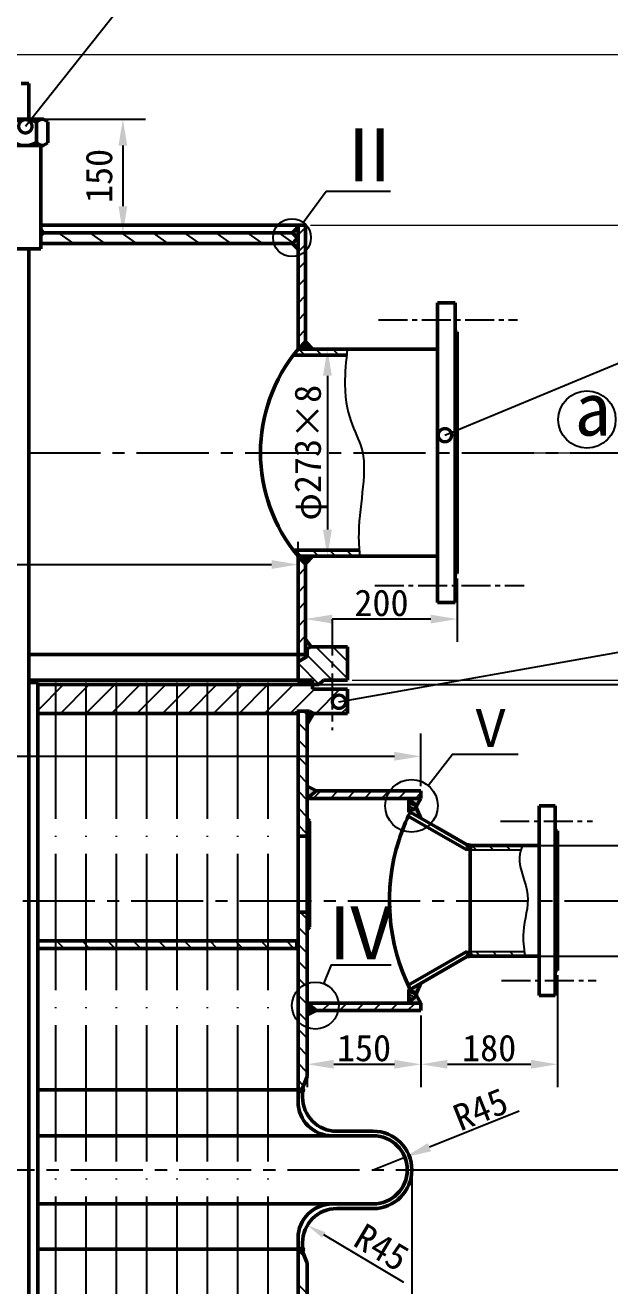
# Model space of a CAD drawing. Header units: millimetres. Extents: x 979 to 2168, y 348 to 1189.
# Drawn here: x 1249 to 1326.1, y 939.7 to 1106 of the extents above; entities that cross this region are included whole.
import ezdxf

# ---------------------------------------------------------------- set-up
doc = ezdxf.new("R2010")
doc.units = ezdxf.units.MM
doc.linetypes.add('ACAD_ISO04W100', pattern=[30, 24, -3, 0, -3])
doc.linetypes.add('CENTER2', pattern=[28.575, 19.05, -3.175, 3.175, -3.175])
for name, color, linetype in [('列管', 9, 'ACAD_ISO04W100'), ('剖面线', 4, 'Continuous'), ('引线', 6, 'Continuous'), ('标注线', 3, 'Continuous'), ('样条线', 6, 'Continuous'), ('点画线', 1, 'CENTER2')]:
    doc.layers.add(name, color=color, linetype=linetype)
for name, color, linetype, lineweight in [('焊接', 2, 'Continuous', 25), ('粗实线', 5, 'Continuous', 50), ('细实线', 7, 'Continuous', 25), ('螺栓', 7, 'Continuous', 30)]:
    doc.layers.add(name, color=color, linetype=linetype, lineweight=lineweight)
doc.styles.get("Standard").update_dxf_attribs({"font": 'SIMFANG.TTF', "height": 5})
doc.dimstyles.new('ISO-25', dxfattribs={"dimtxt": 3.5, "dimasz": 6, "dimexe": 6, "dimexo": 0.625, "dimtad": 1, "dimtxsty": 'Standard', "dimcen": 2.5, "dimadec": 0, "dimazin": 0, "dimtfac": 1, "dimtmove": 0, "dimatfit": 3, "dimfxl": 0, "dimarcsym": 0})
pattern_1 = [(135, (1057.5032, -260.4723), (-1.122532, -1.122532), [])]
pattern_2 = [(155, (1057.5032, -260.4723), (-0.1341813, -0.28775272), [])]
pattern_3 = [(45, (1057.5032, -260.4723), (-1.122532, 1.122532), [])]

# ---------------------------------------------------------------- blocks, each defined once
blk = doc.blocks.new('_DotSmall')
at = {"color": 0, "linetype": 'ByBlock', "const_width": 0.5}
blk.add_lwpolyline([(-0.0625, 0, 1), (0.0625, 0, 1)], format="xyb", close=True, dxfattribs=at)
blk = doc.blocks.new('*D13')
at = {"layer": 'Defpoints', "color": 0}
for p in [(1286.9, 1019.02), (1357.03, 1019.02), (1300, 955.02)]:
    blk.add_point(p, dxfattribs=at)
at = {"layer": '标注线', "color": 0, "lineweight": -2}
for p, q in [((1287.53, 1019.02), (1363.03, 1019.02)), ((1357.03, 961.02), (1357.03, 1013.02)), ((1300.63, 955.02), (1363.03, 955.02))]:
    blk.add_line(p, q, dxfattribs=at)
at = {"layer": '标注线', "color": 0}
for points in [[(1356.03, 1013.02), (1358.03, 1013.02), (1357.03, 1019.02)], [(1356.03, 961.02), (1358.03, 961.02), (1357.03, 955.02)]]:
    blk.add_solid(points, dxfattribs=at)
at = {"layer": '标注线', "color": 0, "insert": (1353.9, 987.02), "char_height": 5, "attachment_point": 5, "rotation": 90}
blk.add_mtext('640', dxfattribs=at)

msp = doc.modelspace()

# ---------------------------------------------------------------- hatches: boundary and pattern name
at = {"layer": '剖面线', "ltscale": 0.2}
h = msp.add_hatch(dxfattribs=at)
h.set_pattern_fill('ANSI31', color=256, scale=0.5, style=0)
h.set_pattern_definition(pattern_3)
h.paths.add_polyline_path([(1286.004, 1079.615), (1285.004, 1079.615), (1285.004, 1071.047), (1285.004, 1063.465), (1285.204, 1063.465), (1286.004, 1064.265), (1286.004, 1071.047)])
at = {"layer": '剖面线'}
h = msp.add_hatch(dxfattribs=at)
h.set_pattern_fill('ANSI31', color=256, scale=0.75, angle=100, style=0)
h.set_pattern_definition([(145, (996.5032, -258.954), (-1.365829, -1.950606), [])])
h.paths.add_polyline_path([(1284.804, 1077.765), (1284.804, 1078.065), (1284.254, 1078.615), (1251.404, 1078.615), (1251.104, 1078.315), (1251.104, 1077.215), (1284.254, 1077.215)])
at = {"layer": '剖面线', "ltscale": 0.2}
h = msp.add_hatch(dxfattribs=at)
h.set_pattern_fill('ANSI31', color=256, scale=0.5, angle=90, style=0)
h.set_pattern_definition(pattern_1)
edge = h.paths.add_edge_path()
edge.add_spline(control_points=[(1291.404, 1062.465), (1291.433, 1062.738), (1291.463, 1063.006), (1291.495, 1063.265)], knot_values=[4.5780543, 4.5780543, 4.5780543, 4.5780543, 5.0640969, 5.0640969, 5.0640969, 5.0640969], degree=3, periodic=0)
edge.add_line((1291.495, 1063.265), (1285.004, 1063.265))
edge.add_arc((1301.343, 1049.615), 21.29, 140.12371, 142.87496)
edge.add_line((1284.368, 1062.465), (1291.404, 1062.465))
h = msp.add_hatch(dxfattribs=at)
h.set_pattern_fill('ANSI31', color=256, scale=0.5, angle=90, style=0)
h.set_pattern_definition(pattern_1)
edge = h.paths.add_edge_path()
edge.add_spline(control_points=[(1293.15, 1035.965), (1293.12, 1036.231), (1293.093, 1036.497), (1293.07, 1036.765)], knot_values=[29.4851287, 29.4851287, 29.4851287, 29.4851287, 30.2884499, 30.2884499, 30.2884499, 30.2884499], degree=3, periodic=0)
edge.add_line((1293.07, 1036.765), (1284.368, 1036.765))
edge.add_arc((1301.343, 1049.615), 21.29, 217.12504, 219.87629)
edge.add_line((1285.004, 1035.965), (1293.15, 1035.965))
h = msp.add_hatch(dxfattribs=at)
h.set_pattern_fill('ANSI31', color=256, scale=0.5, style=0)
h.set_pattern_definition(pattern_3)
h.paths.add_polyline_path([(1286.004, 1034.965), (1285.204, 1035.765), (1285.004, 1035.765), (1285.004, 1023.015), (1286.004, 1023.015)])
at = {"layer": '剖面线'}
h = msp.add_hatch(dxfattribs=at)
h.set_pattern_fill('ANSI31', color=256, scale=0.5, angle=90, style=0)
h.set_pattern_definition([(135, (996.5032, -258.954), (-1.122532, -1.122532), [])])
h.paths.add_polyline_path([(1163.102, 1019.615), (1165.004, 1019.615), (1165.004, 1022.023), (1163.804, 1022.715), (1163.804, 1023.715), (1163.284, 1024.015), (1158.504, 1024.015), (1158.504, 1019.615), (1161.654, 1019.615), (1162.254, 1019.015), (1163.103, 1019.015)])
h.paths.add_polyline_path([(1286.724, 1024.015), (1286.204, 1023.715), (1286.204, 1022.715), (1285.004, 1022.023), (1285.004, 1019.615), (1286.904, 1019.615), (1286.904, 1019.015), (1287.754, 1019.015), (1288.354, 1019.615), (1291.504, 1019.615), (1291.504, 1024.015)])
h = msp.add_hatch(dxfattribs=at)
h.set_pattern_fill('ANSI37', color=256, scale=0.05, style=0)
h.set_pattern_definition([(45, (996.5032, -258.95406), (-0.112253202, 0.112253202), []), (135, (996.5032, -258.95406), (-0.112253202, -0.112253202), [])])
h.paths.add_polyline_path([(1286.904, 1019.015), (1286.904, 1019.615), (1285.004, 1019.615), (1285.004, 1019.015)])
h = msp.add_hatch(dxfattribs=at)
h.set_pattern_fill('ANSI31', color=256, scale=0.75, style=0)
h.set_pattern_definition([(45, (996.5032, -258.954), (-1.683798, 1.683798), [])])
h.paths.add_polyline_path([(1191.504, 1015.215), (1191.504, 1019.015), (1163.103, 1019.015), (1163.104, 1018.415), (1158.504, 1018.415), (1158.504, 1015.215), (1162.984, 1015.215), (1163.504, 1015.515), (1165.154, 1015.515), (1165.154, 1015.215)])
h.paths.add_polyline_path([(1225.004, 1015.215), (1225.004, 1019.015), (1194.504, 1019.015), (1194.504, 1015.215)])
h.paths.add_polyline_path([(1247.304, 1015.215), (1247.304, 1019.015), (1225.004, 1019.015), (1225.004, 1015.215)])
h.paths.add_polyline_path([(1284.854, 1015.215), (1284.854, 1015.515), (1286.504, 1015.515), (1287.024, 1015.215), (1291.504, 1015.215), (1291.504, 1018.415), (1286.904, 1018.415), (1286.904, 1019.015), (1250.704, 1019.015), (1250.704, 1015.215)])
at = {"layer": '剖面线', "ltscale": 0.2}
h = msp.add_hatch(dxfattribs=at)
h.set_pattern_fill('ANSI31', color=256, scale=0.5, angle=90, style=0)
h.set_pattern_definition(pattern_1)
h.paths.add_polyline_path([(1286.204, 1015.169), (1286.004, 1015.515), (1285.004, 1015.515), (1285.004, 999.015), (1286.204, 999.015)])
h = msp.add_hatch(dxfattribs=at)
h.set_pattern_fill('ANSI31', color=256, scale=0.5, style=0)
h.set_pattern_definition(pattern_3)
h.paths.add_polyline_path([(1301.204, 1005.015), (1297.19, 1005.015), (1287.438, 1005.015), (1286.404, 1004.215), (1286.404, 1004.015), (1297.19, 1004.015), (1301.204, 1004.015)])
h = msp.add_hatch(dxfattribs=at)
h.set_pattern_fill('ANSI31', color=256, scale=0.1, angle=110, style=0)
h.set_pattern_definition(pattern_2)
h.paths.add_polyline_path([(1299.804, 1003.815), (1299.604, 1003.815), (1299.604, 1002.415), (1299.804, 1002.415), (1300.604, 1002.707), (1300.604, 1003.015)])
h = msp.add_hatch(dxfattribs=at)
h.set_pattern_fill('ANSI31', color=256, scale=0.5, angle=90, style=0)
h.set_pattern_definition(pattern_1)
edge = h.paths.add_edge_path()
edge.add_spline(control_points=[(1314.389, 997.215), (1314.445, 997.416), (1314.51, 997.616), (1314.581, 997.815)], knot_values=[0.7219671, 0.7219671, 0.7219671, 0.7219671, 1.3451948, 1.3451948, 1.3451948, 1.3451948], degree=3, periodic=0)
edge.add_line((1314.581, 997.815), (1307.948, 997.815))
edge.add_line((1307.948, 997.815), (1307.717, 997.415))
edge.add_line((1307.717, 997.415), (1307.717, 997.215))
edge.add_line((1307.717, 997.215), (1314.389, 997.215))
h = msp.add_hatch(dxfattribs=at)
h.set_pattern_fill('ANSI31', color=256, scale=0.5, angle=90, style=0)
h.set_pattern_definition(pattern_1)
h.paths.add_polyline_path([(1286.204, 981.551), (1286.204, 989.015), (1285.004, 989.015), (1285.004, 981.551), (1285.004, 965.565), (1285.204, 965.565), (1285.605, 965.797), (1286.204, 967.315)])
h = msp.add_hatch(dxfattribs=at)
h.set_pattern_fill('ANSI31', color=256, scale=0.75, angle=90, style=0)
h.set_pattern_definition([(135, (1057.5032, -260.4723), (-1.683798, -1.683798), [])])
h.paths.add_polyline_path([(1284.854, 984.215), (1284.854, 985.215), (1250.704, 985.215), (1250.704, 984.215)])
h = msp.add_hatch(dxfattribs=at)
h.set_pattern_fill('ANSI31', color=256, scale=0.5, angle=90, style=0)
h.set_pattern_definition(pattern_1)
edge = h.paths.add_edge_path()
edge.add_spline(control_points=[(1314.935, 983.215), (1314.903, 983.415), (1314.872, 983.615), (1314.844, 983.815)], knot_values=[14.9339525, 14.9339525, 14.9339525, 14.9339525, 15.5364601, 15.5364601, 15.5364601, 15.5364601], degree=3, periodic=0)
edge.add_line((1314.844, 983.815), (1307.717, 983.815))
edge.add_line((1307.717, 983.815), (1307.717, 983.615))
edge.add_line((1307.717, 983.615), (1307.948, 983.215))
edge.add_line((1307.948, 983.215), (1314.935, 983.215))
h = msp.add_hatch(dxfattribs=at)
h.set_pattern_fill('ANSI31', color=256, scale=0.1, angle=110, style=0)
h.set_pattern_definition(pattern_2)
h.paths.add_polyline_path([(1300.604, 978.324), (1299.804, 978.615), (1299.604, 978.615), (1299.604, 977.215), (1299.804, 977.215), (1300.604, 978.015)])
h = msp.add_hatch(dxfattribs=at)
h.set_pattern_fill('ANSI31', color=256, scale=0.5, style=0)
h.set_pattern_definition(pattern_3)
h.paths.add_polyline_path([(1301.204, 977.015), (1291.44, 977.015), (1286.404, 977.015), (1286.404, 976.815), (1287.438, 976.015), (1291.44, 976.015), (1301.204, 976.015)])
h = msp.add_hatch(dxfattribs=at)
h.set_pattern_fill('ANSI31', color=256, angle=90, style=0)
h.set_pattern_definition([(135, (1057.5032, -260.4723), (-2.245064, -2.245064), [])])
h.paths.add_polyline_path([(1286.204, 942.715), (1285.605, 944.234), (1285.204, 944.465), (1285.004, 944.465), (1285.004, 901.215), (1286.204, 901.215)])
at = {"layer": '焊接'}
h = msp.add_hatch(color=256, dxfattribs=at)
h.paths.add_polyline_path([(1246.904, 1079.135), (1246.604, 1078.615), (1246.904, 1078.315)])
h.paths.add_polyline_path([(1251.104, 1079.135), (1251.104, 1078.315), (1251.404, 1078.615)])
h = msp.add_hatch(color=256, dxfattribs=at)
h.paths.add_polyline_path([(1285.004, 1079.365), (1284.254, 1078.615), (1284.804, 1078.065), (1284.804, 1077.915), (1285.004, 1077.915)])
h.paths.add_polyline_path([(1285.004, 1077.915), (1284.804, 1077.915), (1284.804, 1077.765), (1284.254, 1077.215), (1285.004, 1076.45)])
for points in [[(1286.94, 1063.265), (1286.004, 1064.265), (1285.204, 1063.465), (1285.004, 1063.465), (1285.004, 1063.265)], [(1286.94, 1035.965), (1285.004, 1035.965), (1285.004, 1035.765), (1285.204, 1035.765), (1286.004, 1034.965)], [(1287.024, 1015.215), (1286.504, 1015.515), (1286.004, 1015.515), (1286.204, 1015.169), (1286.204, 1013.796)], [(1307.948, 997.815), (1307.218, 997.933), (1307.517, 997.415), (1307.517, 997.215), (1307.717, 997.215), (1307.717, 997.415)], [(1307.717, 983.615), (1307.717, 983.815), (1307.517, 983.815), (1307.517, 983.615), (1307.218, 983.098), (1307.948, 983.215)], [(1287.438, 976.015), (1286.404, 976.815), (1286.404, 977.015), (1286.204, 977.015), (1286.204, 975.415)]]:
    msp.add_hatch(color=256, dxfattribs=at).paths.add_polyline_path(points)
h = msp.add_hatch(color=256, dxfattribs=at)
h.paths.add_polyline_path([(1286.004, 1023.6), (1286.724, 1024.015), (1286.004, 1025.015)])
h.paths.add_polyline_path([(1286.204, 1022.715), (1286.204, 1023.015), (1285.004, 1023.015), (1285.004, 1022.023)])
h = msp.add_hatch(color=256, dxfattribs=at)
h.paths.add_polyline_path([(1286.204, 1004.015), (1286.404, 1004.015), (1286.404, 1004.215), (1287.438, 1005.015), (1286.204, 1005.615)])
h.paths.add_polyline_path([(1299.604, 1004.015), (1299.604, 1003.815), (1299.804, 1003.815), (1300.604, 1003.015), (1301.204, 1004.015)])
h.paths.add_polyline_path([(1301.204, 1001.407), (1300.604, 1002.707), (1299.804, 1002.415), (1299.604, 1002.415), (1299.604, 1002.215), (1299.804, 1002.215)])
at = {"layer": '焊接', "ltscale": 0.2}
for points in [[(1286.204, 1001.315), (1286.204, 1001.015), (1286.504, 1001.015)], [(1286.504, 987.015), (1286.204, 987.015), (1286.204, 986.715)]]:
    msp.add_hatch(color=256, dxfattribs=at).paths.add_polyline_path(points)
at = {"layer": '焊接'}
h = msp.add_hatch(color=256, dxfattribs=at)
h.paths.add_polyline_path([(1299.804, 978.815), (1299.604, 978.815), (1299.604, 978.615), (1299.804, 978.615), (1300.604, 978.324), (1301.204, 979.624)])
h.paths.add_polyline_path([(1301.204, 977.015), (1300.604, 978.015), (1299.804, 977.215), (1299.604, 977.215), (1299.604, 977.015)])
h = msp.add_hatch(color=256, dxfattribs=at)
h.paths.add_polyline_path([(1285.605, 965.797), (1285.204, 965.565), (1285.004, 965.565), (1285.004, 965.515), (1285.708, 965.515, 0.1783383)])
h.paths.add_polyline_path([(1285.708, 965.515), (1285.004, 965.515), (1285.004, 965.465), (1285.204, 965.465), (1285.604, 965.235, 0.1782345)])
h = msp.add_hatch(color=256, dxfattribs=at)
h.paths.add_polyline_path([(1285.604, 944.796), (1285.204, 944.565), (1285.004, 944.565), (1285.004, 944.515), (1285.708, 944.515, 0.1782345)])
h.paths.add_polyline_path([(1285.708, 944.515), (1285.004, 944.515), (1285.004, 944.465), (1285.204, 944.465), (1285.605, 944.234, 0.1783383)])

# ---------------------------------------------------------------- linework, layer by layer
at = {"lineweight": 50}
msp.add_line((1248.504, 1098.315), (1249.504, 1098.315), dxfattribs=at)
at = {"layer": '列管', "ltscale": 0.75}
for p, q in [((1253.004, 1019.315), (1253.004, 769.315)), ((1257.004, 1019.315), (1257.004, 792.398)), ((1261.004, 1019.315), (1261.004, 769.315)), ((1265.004, 1019.315), (1265.004, 769.315)), ((1269.004, 1019.315), (1269.004, 769.315)), ((1273.004, 1019.315), (1273.004, 769.315)), ((1277.004, 1019.315), (1277.004, 769.315)), ((1281.004, 1019.315), (1281.004, 769.315))]:
    msp.add_line(p, q, dxfattribs=at)
at = {"layer": '引线', "ltscale": 0.2}
for p, q in [((1249.044, 1092.662), (1274.683, 1125.05)), ((1304.374, 1051.921), (1409.955, 1095.887)), ((1285.688, 1079.991), (1288.732, 1084.113)), ((1288.732, 1084.113), (1297.212, 1084.113)), ((1290.401, 1016.761), (1410.283, 1037.984))]:
    msp.add_line(p, q, dxfattribs=at)
for points in [[(1302.174, 1005.699), (1305.387, 1009.857), (1314.014, 1009.857)], [(1288.418, 979.561), (1289.416, 982.074), (1297.297, 982.074)]]:
    msp.add_lwpolyline(points, dxfattribs=at)
at = {"layer": '引线', "color": 2, "ltscale": 0.2}
for centre, radius in [((1284.203, 1077.98), 2.5), ((1299.961, 1003.027), 3.469), ((1287.282, 976.686), 3.092)]:
    msp.add_circle(centre, radius, dxfattribs=at)
at = {"layer": '标注线', "lineweight": 20, "ltscale": 0.2}
for p, q in [((1245.379, 1102.115), (1397.34, 1102.115)), ((1286.629, 1079.615), (1380.718, 1079.615)), ((1306.629, 1049.615), (1363.029, 1049.615)), ((1292.129, 1019.615), (1380.718, 1019.615)), ((1292.129, 1019.615), (1363.029, 1019.615)), ((1287.529, 1019.015), (1380.718, 1019.015))]:
    msp.add_line(p, q, dxfattribs=at)
at = {"layer": '标注线', "ltscale": 0.2}
for p, q in [((1250.129, 1093.615), (1264.9, 1093.615)), ((1261.9, 1090.115), (1261.9, 1082.115)), ((1252.029, 1078.615), (1264.9, 1078.615)), ((1290.87, 1063.265), (1285.874, 1063.265)), ((1288.874, 1059.765), (1288.874, 1039.465)), ((1285.004, 1023.64), (1285.004, 1037.862)), ((1292.525, 1035.965), (1285.874, 1035.965)), ((1168.504, 1034.862), (1281.504, 1034.862)), ((1286.004, 1034.34), (1286.004, 1024.665)), ((1306.004, 1033.04), (1306.004, 1024.665)), ((1302.504, 1027.665), (1289.504, 1027.665)), ((1301.204, 1005.64), (1301.204, 1012.565)), ((1152.304, 1009.565), (1297.704, 1009.565)), ((1315.206, 997.815), (1334.195, 997.815)), ((1315.56, 983.215), (1334.195, 983.215)), ((1319.204, 980.69), (1319.204, 965.944)), ((1286.204, 976.39), (1286.204, 965.944)), ((1301.204, 975.39), (1301.204, 965.944)), ((1301.204, 975.39), (1301.204, 965.944)), ((1289.704, 968.944), (1297.704, 968.944)), ((1304.704, 968.944), (1315.704, 968.944)), ((1314.159, 962.75), (1302.328, 957.997)), ((1294.904, 955.015), (1299.08, 956.693)), ((1300.004, 954.39), (1300.004, 935.708)), ((1298.952, 940.16), (1288.385, 946.437))]:
    msp.add_line(p, q, dxfattribs=at)
for points in [[(1261.317, 1090.115), (1262.484, 1090.115), (1261.9, 1093.615)], [(1261.317, 1082.115), (1262.484, 1082.115), (1261.9, 1078.615)], [(1288.291, 1059.765), (1289.457, 1059.765), (1288.874, 1063.265)], [(1288.291, 1039.465), (1289.457, 1039.465), (1288.874, 1035.965)], [(1281.504, 1035.445), (1281.504, 1034.279), (1285.004, 1034.862)], [(1289.504, 1028.249), (1289.504, 1027.082), (1286.004, 1027.665)], [(1302.504, 1028.249), (1302.504, 1027.082), (1306.004, 1027.665)], [(1297.704, 1010.148), (1297.704, 1008.981), (1301.204, 1009.565)], [(1289.704, 969.527), (1289.704, 968.36), (1286.204, 968.944)], [(1297.704, 969.527), (1297.704, 968.36), (1301.204, 968.944)], [(1304.704, 969.527), (1304.704, 968.36), (1301.204, 968.944)], [(1315.704, 969.527), (1315.704, 968.36), (1319.204, 968.944)], [(1302.11, 958.539), (1302.545, 957.456), (1299.08, 956.693)], [(1288.597, 946.795), (1288.172, 946.079), (1286.235, 947.714)]]:
    msp.add_solid(points, dxfattribs=at)
at = {"layer": '样条线'}
for points, knots in [([(1291.495, 1063.265), (1291.319, 1061.805), (1290.665, 1054.305), (1295.128, 1050.224), (1292.702, 1041.35), (1293.062, 1036.744), (1293.15, 1035.965)], [4.5780543, 4.5780543, 4.5780543, 4.5780543, 7.3132548, 16.5264967, 27.9323175, 30.2884499, 30.2884499, 30.2884499, 30.2884499]), ([(1314.581, 997.815), (1314.399, 997.3), (1313.785, 995.148), (1316.068, 991.364), (1314.44, 986.978), (1314.762, 984.285), (1314.935, 983.215)], [0.7219671, 0.7219671, 0.7219671, 0.7219671, 2.3279737, 7.423677, 12.3155774, 15.5364601, 15.5364601, 15.5364601, 15.5364601])]:
    msp.add_open_spline(points, degree=3, knots=knots, dxfattribs=at)
at = {"layer": '点画线', "ltscale": 0.2}
for p, q in [((1295.624, 1067.115), (1313.933, 1067.115)), ((1295.125, 1032.115), (1314.82, 1032.115)), ((1311.692, 1001.015), (1323.83, 1001.015)), ((1311.848, 980.015), (1324.297, 980.015))]:
    msp.add_line(p, q, dxfattribs=at)
at = {"layer": '点画线', "ltscale": 0.5}
for p, q in [((1249.433, 1049.615), (1335.764, 1049.615)), ((1134.398, 990.515), (1346.73, 990.515)), ((1126.437, 955.015), (1321.392, 955.015))]:
    msp.add_line(p, q, dxfattribs=at)
at = {"layer": '点画线', "ltscale": 0.25}
msp.add_line((1289.504, 1027.633), (1289.504, 1012.993), dxfattribs=at)
at = {"layer": '焊接', "lineweight": 50}
for q in [(1249.504, 1019.315), (1250.704, 769.315)]:
    msp.add_line((1250.704, 1019.315), q, dxfattribs=at)
at = {"layer": '焊接', "ltscale": 0.2}
msp.add_circle((1323.103, 1053.984), 3.778, dxfattribs=at)
at = {"layer": '粗实线'}
for p, q in [((1246.604, 1093.615), (1251.404, 1093.615)), ((1250.504, 1093.169), (1250.504, 1090.562)), ((1251.404, 1093.615), (1252.004, 1093.269)), ((1252.004, 1093.269), (1252.004, 1090.462)), ((1246.604, 1090.115), (1251.404, 1090.115)), ((1251.104, 1090.115), (1251.104, 1076.515)), ((1251.404, 1090.115), (1252.004, 1090.462)), ((1251.104, 1079.615), (1286.004, 1079.615)), ((1251.404, 1078.615), (1251.104, 1079.135)), ((1284.254, 1078.615), (1285.004, 1079.365)), ((1285.004, 1079.615), (1285.004, 1071.047)), ((1286.004, 1071.047), (1286.004, 1079.615)), ((1251.104, 1078.315), (1251.404, 1078.615)), ((1251.404, 1078.615), (1275.989, 1078.615)), ((1275.989, 1078.615), (1284.254, 1078.615)), ((1284.804, 1078.065), (1284.254, 1078.615)), ((1284.804, 1077.765), (1284.254, 1077.215)), ((1284.804, 1078.065), (1284.804, 1077.765)), ((1246.904, 1076.515), (1251.104, 1076.515)), ((1251.104, 1077.215), (1275.989, 1077.215)), ((1275.989, 1077.215), (1284.254, 1077.215)), ((1284.254, 1077.215), (1285.004, 1076.45)), ((1285.004, 1071.047), (1285.004, 1063.265)), ((1286.004, 1064.265), (1286.004, 1071.047)), ((1303.404, 1069.365), (1305.704, 1069.365)), ((1303.404, 1029.865), (1303.404, 1069.365)), ((1305.704, 1029.865), (1305.704, 1069.365)), ((1285.204, 1063.465), (1286.004, 1064.265)), ((1286.004, 1064.265), (1286.94, 1063.265)), ((1305.704, 1065.565), (1306.004, 1065.565)), ((1306.004, 1033.665), (1306.004, 1065.565)), ((1285.004, 1063.465), (1285.204, 1063.465)), ((1285.004, 1063.265), (1303.404, 1063.265)), ((1284.368, 1062.465), (1291.404, 1062.465)), ((1284.368, 1036.765), (1293.07, 1036.765)), ((1285.004, 1035.965), (1285.004, 1019.615)), ((1285.004, 1035.965), (1303.404, 1035.965)), ((1286.004, 1034.965), (1286.94, 1035.965)), ((1285.004, 1035.765), (1285.204, 1035.765)), ((1285.204, 1035.765), (1286.004, 1034.965)), ((1286.004, 1023.015), (1286.004, 1034.965)), ((1305.704, 1033.665), (1306.004, 1033.665)), ((1303.404, 1029.865), (1305.704, 1029.865)), ((1286.724, 1024.015), (1286.004, 1025.015)), ((1286.724, 1024.015), (1286.004, 1025.015)), ((1249.504, 1023.015), (1286.204, 1023.015)), ((1286.204, 1022.715), (1285.004, 1022.023)), ((1286.004, 1023.6), (1286.724, 1024.015)), ((1286.204, 1022.715), (1286.204, 1023.715)), ((1286.204, 1023.715), (1286.204, 1022.715)), ((1286.724, 1024.015), (1291.504, 1024.015)), ((1291.504, 1024.015), (1291.504, 1019.615)), ((1249.504, 1019.615), (1286.904, 1019.615)), ((1286.904, 1019.615), (1286.904, 1018.415)), ((1288.354, 1019.615), (1287.754, 1019.015)), ((1288.354, 1019.615), (1291.504, 1019.615)), ((1288.354, 1019.615), (1291.504, 1019.615)), ((1250.704, 1019.015), (1287.754, 1019.015)), ((1250.704, 1019.015), (1286.904, 1019.015)), ((1286.904, 1018.415), (1291.504, 1018.415)), ((1291.504, 1018.415), (1291.504, 1015.215)), ((1250.704, 1015.215), (1284.854, 1015.215)), ((1284.854, 1015.515), (1286.504, 1015.515)), ((1284.854, 1015.515), (1284.854, 1015.215)), ((1285.004, 1015.515), (1285.004, 999.015)), ((1286.004, 1015.515), (1286.204, 1015.169)), ((1287.024, 1015.215), (1286.204, 1013.796)), ((1286.204, 1015.169), (1286.204, 999.015)), ((1286.504, 1015.515), (1287.024, 1015.215)), ((1287.024, 1015.215), (1291.504, 1015.215)), ((1287.438, 1005.015), (1286.204, 1005.615)), ((1286.404, 1004.215), (1287.438, 1005.015)), ((1287.438, 1005.015), (1297.19, 1005.015)), ((1297.19, 1005.015), (1301.204, 1005.015)), ((1301.204, 1005.015), (1301.204, 1004.015)), ((1286.204, 1004.015), (1297.19, 1004.015)), ((1286.404, 1004.215), (1286.404, 1004.015)), ((1297.19, 1004.015), (1301.204, 1004.015)), ((1299.604, 1004.015), (1299.604, 1002.215)), ((1299.604, 1003.815), (1299.804, 1003.815)), ((1299.804, 1003.815), (1300.604, 1003.015)), ((1299.804, 1002.415), (1300.604, 1002.707)), ((1300.604, 1003.015), (1301.204, 1004.015)), ((1300.604, 1003.015), (1300.604, 1002.707)), ((1300.604, 1002.707), (1301.204, 1001.407)), ((1316.804, 1003.015), (1318.904, 1003.015)), ((1316.804, 1003.015), (1316.804, 978.015)), ((1318.904, 1003.015), (1318.904, 978.015)), ((1286.204, 1001.015), (1286.504, 1001.015)), ((1286.504, 1001.015), (1286.504, 987.015)), ((1299.543, 1001.674), (1303.269, 999.522)), ((1299.604, 1002.415), (1299.804, 1002.415)), ((1299.604, 1002.215), (1299.804, 1002.215)), ((1299.804, 1002.215), (1303.269, 1000.214)), ((1300.604, 1001.754), (1300.604, 1001.753)), ((1303.269, 1000.214), (1307.218, 997.933)), ((1303.269, 999.522), (1307.264, 997.215)), ((1318.904, 999.715), (1319.204, 999.715)), ((1319.204, 999.715), (1319.204, 981.315)), ((1285.004, 999.015), (1285.004, 981.551)), ((1285.004, 999.015), (1286.204, 999.015)), ((1286.204, 999.015), (1286.204, 981.551)), ((1307.218, 997.933), (1307.948, 997.815)), ((1307.517, 997.415), (1307.218, 997.933)), ((1307.717, 997.415), (1307.948, 997.815)), ((1307.948, 997.815), (1316.804, 997.815)), ((1307.517, 997.415), (1307.517, 997.215)), ((1307.717, 997.415), (1307.717, 997.215)), ((1307.717, 997.215), (1307.717, 983.815)), ((1285.004, 989.015), (1286.204, 989.015)), ((1286.204, 987.015), (1286.504, 987.015)), ((1250.704, 985.215), (1284.854, 985.215)), ((1250.704, 984.215), (1284.854, 984.215)), ((1299.543, 979.357), (1307.264, 983.815)), ((1299.804, 978.815), (1307.218, 983.098)), ((1307.517, 983.615), (1307.218, 983.098)), ((1307.218, 983.098), (1307.948, 983.215)), ((1307.517, 983.815), (1307.517, 983.615)), ((1307.717, 983.615), (1307.717, 983.815)), ((1307.717, 983.615), (1307.948, 983.215)), ((1307.948, 983.215), (1316.804, 983.215)), ((1285.004, 981.551), (1285.004, 964.015)), ((1286.204, 981.551), (1286.204, 967.315)), ((1318.904, 981.315), (1319.204, 981.315)), ((1300.604, 978.324), (1301.204, 979.624)), ((1299.604, 978.815), (1299.804, 978.815)), ((1299.604, 977.015), (1299.604, 978.815)), ((1299.604, 978.615), (1299.804, 978.615)), ((1299.804, 978.615), (1300.604, 978.324)), ((1299.804, 977.215), (1300.604, 978.015)), ((1300.604, 978.015), (1300.604, 978.324)), ((1300.604, 978.015), (1301.204, 977.015)), ((1316.804, 978.015), (1318.904, 978.015)), ((1286.204, 977.015), (1291.44, 977.015)), ((1286.404, 976.815), (1286.404, 977.015)), ((1286.404, 976.815), (1287.438, 976.015)), ((1291.44, 977.015), (1301.204, 977.015)), ((1299.604, 977.215), (1299.804, 977.215)), ((1301.204, 977.015), (1301.204, 976.015)), ((1287.438, 976.015), (1286.204, 975.415)), ((1287.438, 976.015), (1291.44, 976.015)), ((1291.44, 976.015), (1301.204, 976.015)), ((1286.204, 967.315), (1285.605, 965.797)), ((1250.704, 965.565), (1285.004, 965.565)), ((1285.204, 965.565), (1285.004, 965.565)), ((1285.204, 965.465), (1285.004, 965.465)), ((1285.204, 965.565), (1285.605, 965.797)), ((1285.204, 965.465), (1285.604, 965.235)), ((1285.604, 965.235), (1285.604, 964.615)), ((1250.704, 959.515), (1294.904, 959.515)), ((1290.104, 960.115), (1294.904, 960.115)), ((1250.704, 950.515), (1294.904, 950.515)), ((1290.104, 949.915), (1294.904, 949.915)), ((1285.004, 944.565), (1250.704, 944.565)), ((1285.004, 946.015), (1285.004, 778.288)), ((1285.204, 944.565), (1285.004, 944.565)), ((1285.204, 944.465), (1285.004, 944.465)), ((1285.204, 944.565), (1285.604, 944.796)), ((1285.204, 944.465), (1285.605, 944.234)), ((1285.604, 945.415), (1285.604, 944.796)), ((1286.204, 942.715), (1285.605, 944.234)), ((1286.204, 942.715), (1286.204, 778.288))]:
    msp.add_line(p, q, dxfattribs=at)
at = {"layer": '粗实线', "lineweight": 25}
msp.add_line((1285.004, 1019.615), (1285.004, 1019.015), dxfattribs=at)
at = {"layer": '粗实线', "ltscale": 0.2}
for p, q in [((1286.504, 1001.015), (1286.204, 1001.315)), ((1286.504, 987.015), (1286.204, 986.715)), ((1284.854, 984.215), (1284.854, 985.215))]:
    msp.add_line(p, q, dxfattribs=at)
at = {"layer": '粗实线'}
for centre, radius, start, end in [((1249.004, 1090.872), 2.743, 56.85328, 123.14672), ((1251.288, 1092.703), 0.912, 81.66144, 149.28959), ((1249.004, 1092.859), 2.743, 236.85328, 303.14672), ((1251.288, 1091.028), 0.912, 210.71041, 278.33856), ((1301.343, 1049.615), 21.29, 140.12371, 219.87629), ((1323.354, 990.515), 26.296, 153.58079, 162.19162), ((1323.354, 990.515), 26.296, 162.19162, 206.41921), ((1285.274, 965.516), 0.434, 319.47957, 41.90352), ((1290.104, 964.615), 4.5, 180, 270), ((1289.504, 964.015), 4.5, 180, 270), ((1294.904, 955.015), 5.1, 270, 90), ((1294.904, 955.015), 4.5, 270, 90), ((1289.504, 946.015), 4.5, 90, 180), ((1290.104, 945.415), 4.5, 90, 180), ((1285.274, 944.515), 0.434, 318.09648, 40.52043)]:
    msp.add_arc(centre, radius, start, end, dxfattribs=at)
at = {"layer": '细实线', "lineweight": 50}
for p, q in [((1249.504, 1098.315), (1249.504, 1093.615)), ((1249.504, 1076.515), (1249.504, 769.315))]:
    msp.add_line(p, q, dxfattribs=at)
at = {"layer": '细实线'}
for p, q in [((1307.264, 997.215), (1314.389, 997.215)), ((1307.264, 983.815), (1314.844, 983.815))]:
    msp.add_line(p, q, dxfattribs=at)

# ---------------------------------------------------------------- block references
at = {"layer": '引线', "ltscale": 0.2, "yscale": 3.5, "zscale": 3.5}
for p, xscale, rotation in [((1249.044, 1092.662), 3.499999999999942, 231.6346555382833), ((1304.374, 1051.921), 3.500000000000022, 202.6078767662751), ((1290.401, 1016.761), 3.49999999999995, 190.0390697673774)]:
    msp.add_blockref('_DotSmall', p, dxfattribs=dict(at, xscale=xscale, rotation=rotation))

# ---------------------------------------------------------------- texts
at = {"layer": '标注线', "ltscale": 0.2, "char_height": 3.5, "attachment_point": 5}
for s, insert, rotation in [('150', (1258.775, 1086.115), 90), ('φ273×8', (1286.749, 1049.615), 90), ('R45', (1309.075, 962.998), 21.88494), ('R45', (1296.006, 944.78), 329.29032)]:
    msp.add_mtext(s, dxfattribs=dict(at, insert=insert, rotation=rotation))
for s, insert in [('200', (1296.004, 1029.79)), ('150', (1293.704, 971.069)), ('180', (1310.204, 971.069))]:
    msp.add_mtext(s, dxfattribs=dict(at, insert=insert))
at = {"layer": '焊接', "ltscale": 0.2, "insert": (1321.478, 1058.872), "char_height": 7, "width": 10.80136, "attachment_point": 1}
msp.add_mtext('{\\fFangSong_GB2312|b0|i0|c134|p49;a}', dxfattribs=at)
at = {"layer": '螺栓', "ltscale": 0.2, "attachment_point": 1}
for s, insert, char_height, width in [('Ⅱ', (1289.648, 1092.422), 7, 6.98436), ('Ⅴ', (1306.979, 1015.807), 5, 7.63614), ('Ⅳ', (1288.475, 989.793), 7, 6.14597)]:
    msp.add_mtext(s, dxfattribs=dict(at, insert=insert, char_height=char_height, width=width))

# ---------------------------------------------------------------- dimensions: what is measured, and where the dimension line sits
at = {"layer": '标注线'}
dim = msp.add_linear_dim(base=(1357.029, 1019.015), p1=(1300.004, 955.015), p2=(1286.904, 1019.015), angle=90, text='640', dimstyle='ISO-25', dxfattribs=at)
dim.commit()
dim.dimension.update_dxf_attribs({"geometry": '*D13', "text_midpoint": (1353.904, 987.015)})

doc.saveas('drawing.dxf')
